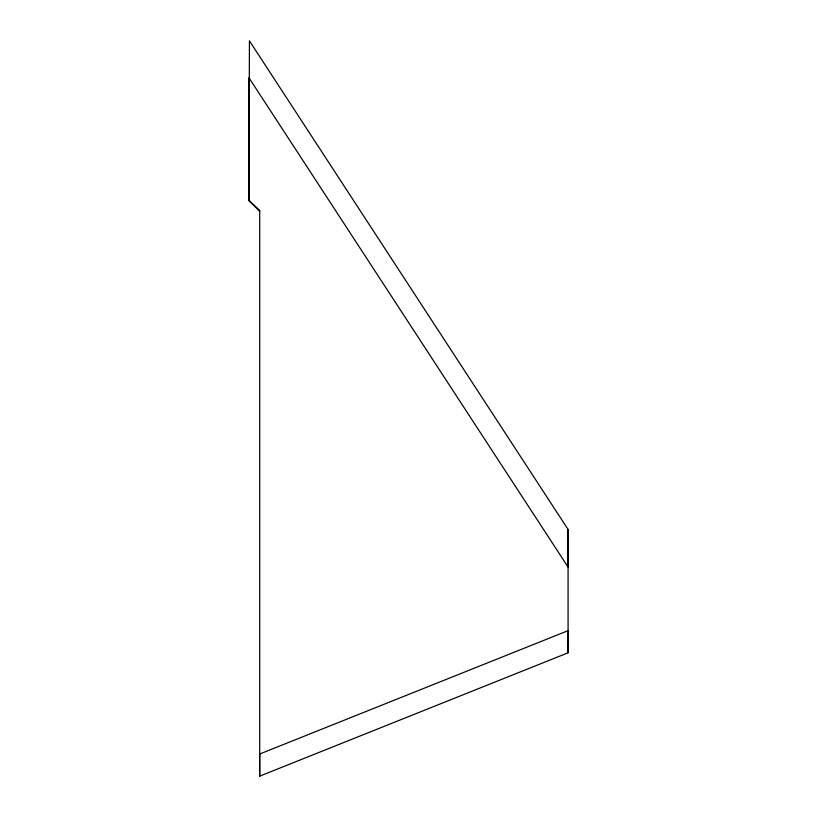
<?xml version="1.0" encoding="UTF-8"?>
<svg xmlns="http://www.w3.org/2000/svg" width="817" height="817" viewBox="0 0 817 817"><rect width="100%" height="100%" fill="white"/><g stroke="black" fill="none" stroke-linecap="round" stroke-linejoin="round"><path stroke-width="1.23" d="M259.704 776.15L259.704 754.009L568.081 630.663L568.081 652.803L259.704 776.15L259.704 210.796L248.919 200.492L249.43 40.85L568.081 529.447L568.081 652.803M568.081 529.447L568.081 567.09L248.919 77.707L249.022 200.522L259.704 210.796M248.919 200.492L259.704 211.286"/></g></svg>
